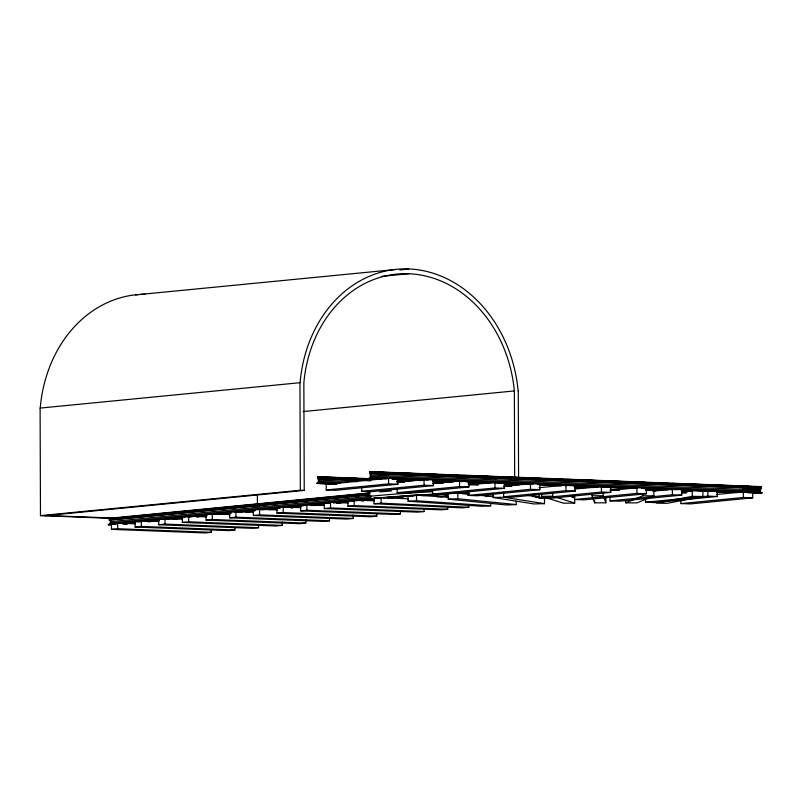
<?xml version="1.0" encoding="UTF-8"?>
<svg xmlns="http://www.w3.org/2000/svg" width="802" height="802" viewBox="0 0 802 802"><rect width="100%" height="100%" fill="white"/><g stroke="black" fill="none" stroke-linecap="round" stroke-linejoin="round"><path stroke-width="1.2" d="M370.845 495.776L370.835 497.621A1.444 1.193 84.4 0 0 370.875 497.982M329.562 483.977L317.021 483.476L317.973 482.734A1.444 0.802 -87.8 0 0 318.324 481.491L318.324 480.147A1.143 0.632 -87.8 0 0 317.692 478.854L317.632 476.939L319.306 476.729L379.276 479.035M386.985 478.704L369 478.403L369.943 477.661A1.444 0.802 -87.8 0 0 370.303 476.418L370.293 475.075A1.143 0.632 -87.8 0 0 369.672 473.771L369.602 471.867L371.276 471.656L761.108 486.613L761.198 488.568A1.143 0.632 -87.8 0 0 760.547 489.992L760.547 491.345A1.444 0.802 -87.8 0 0 760.918 492.508C764.607 493.23 756.065 493.982 759.775 492.618M371.276 471.656L371.326 473.611A1.143 0.632 -87.8 0 0 370.714 475.035L370.714 476.378A1.444 0.802 -87.8 0 0 371.085 477.551L371.998 478.132M111.578 524.909L108.34 524.558L116.029 523.556M367.777 499.756L372.85 499.355L361.291 500.659M371.476 471.997L761.319 486.954L755.594 487.004M369.271 494.854L109.172 520.017L109.473 518.282L369.331 492.899L369.271 494.854A1.143 0.952 84.4 0 1 370.203 496.258L370.213 497.601A1.444 1.193 84.4 0 1 369.672 498.784L350.905 500.799M319.306 476.729L319.356 478.684A1.143 0.632 -87.8 0 0 318.735 480.107L318.745 481.451A1.444 0.802 -87.8 0 0 319.116 482.624L336.339 483.676M748.086 492.568L761.9 492.939L746.832 492.217M317.061 483.496L320.088 482.974M320.018 483.205L336.269 483.827M625.841 500.578L625.851 502.824L642.763 495.786L653.881 495.847L653.861 490.243L646.442 490.192M653.881 495.847L636.968 502.894L625.851 502.824M447.305 495.887L446.995 497.631M336.289 483.837L337.512 483.716M681.459 492.759L692.246 490.714L702.893 490.904L702.913 496.518L666.963 503.335L656.307 503.145L692.256 496.328L702.913 496.518M135.508 294.915L395.366 269.532M399.998 269.913L408.709 269.061M381.381 276.409L408.719 273.743A127.257 105.663 84.4 0 1 514.373 390.935L514.673 477.22M303.096 411.566L514.373 390.935M326.213 484.358L388.579 478.263L388.599 483.877L326.234 489.962L326.213 484.358L329.722 484.488M393.04 479.095L397.932 478.624L397.952 484.228L335.587 490.323L326.234 489.962M300.339 490.253L299.958 382.704L40.1 408.088L40.471 515.636L300.339 490.253L304.239 490.403L303.858 382.855A127.257 105.663 84.4 0 1 408.719 273.743M44.371 515.776L304.239 490.403M397.15 482.253L424.047 479.626L424.068 485.23L361.702 491.325L361.692 486.834M432.619 483.616L459.526 480.979L459.546 486.593L397.18 492.689L397.17 489.32M466.433 481.581L468.879 481.34L468.899 486.954L406.534 493.05L397.18 492.689M433.411 479.977L433.431 485.591L371.055 491.686L361.702 491.325M109.162 518.633L370.444 493.11M109.172 520.017L369.03 494.633M469.32 484.859L495.004 482.343L495.024 487.957L432.649 494.052L432.639 490.684M257.372 506.122L259.918 505.882M499.466 483.185L504.358 482.704L504.378 488.318L442.012 494.403L432.649 494.052M109.403 520.237A1.143 0.952 84.4 0 1 110.345 521.641L370.203 496.258A276.79 17.383 -0.2 0 1 432.188 491.766M109.804 524.167A1.444 1.193 84.4 0 0 110.345 522.984L370.213 497.601M211.257 530.082L211.267 532.327L205.031 532.939L111.468 529.34L111.448 523.736L117.683 523.125L135.147 523.796M234.906 527.776L234.906 530.012L228.67 530.623L135.117 527.034L135.097 521.42L141.332 520.819L158.796 521.48M258.555 525.46L258.555 527.706L252.319 528.317L158.766 524.729L158.746 519.115L164.981 518.503L182.445 519.175M282.194 522.032L282.204 525.4L275.968 526.002L182.405 522.413L182.385 516.809L188.63 516.197L206.094 516.869M229.743 514.553L212.269 513.881L206.034 514.493L206.054 520.107L299.617 523.696L305.853 523.084L305.843 519.716M253.382 512.247L235.918 511.576L229.683 512.187L229.703 517.791L323.266 521.39L329.502 520.779L329.492 517.41M353.141 515.105L353.151 518.463L346.915 519.074L253.352 515.486L253.332 509.871L259.567 509.27L277.031 509.932M376.79 513.912L376.8 516.157L370.554 516.769L277.001 513.18L276.981 507.566L283.216 506.954L300.68 507.626M400.439 511.606L400.439 513.851L394.203 514.453L300.65 510.864L300.63 505.26L306.865 504.648L324.329 505.32M424.088 509.29L424.088 511.536L417.852 512.147L324.299 508.558L324.279 502.944L330.514 502.333L347.978 503.004M447.727 506.984L447.737 509.23L441.501 509.841L347.938 506.242L347.918 500.638L354.163 500.027L374.123 500.789M118.516 523.315L140.891 521.13M143.378 520.889L181.924 517.12M184.41 516.879L206.786 514.694M209.282 514.453L231.658 512.267M234.144 512.027L255.277 509.962M257.773 509.711L280.149 507.526M282.635 507.285L305.021 505.1M307.507 504.859L329.883 502.674M332.369 502.433L369.672 498.784A277.432 17.423 -0.2 0 1 380.208 497.791M108.45 524.488L115.909 523.756M120.881 523.275L134.556 521.932M137.042 521.691L140.771 521.33M143.257 521.079L159.428 519.506M161.914 519.265L183.046 517.2M186.776 516.829L206.675 514.894M210.405 514.523L231.537 512.458M235.267 512.097L255.166 510.152M260.139 509.671L280.028 507.726M285.001 507.235L304.9 505.3M309.873 504.809L329.762 502.864M333.492 502.503L348.419 501.049M108.34 524.628L115.799 523.907M122.014 523.295L135.688 521.962M138.175 521.721L140.661 521.47M143.157 521.23L159.317 519.656M163.047 519.285L182.936 517.34M187.909 516.859L206.565 515.034M212.781 514.433L231.427 512.608M236.4 512.117L255.056 510.303M261.272 509.691L279.918 507.877M286.144 507.265L304.79 505.44M311.006 504.839L324.68 503.496M327.166 503.255L329.652 503.014M333.391 502.653L348.309 501.19M352.038 500.829L368.198 499.245A279.176 17.534 -0.2 0 1 373.973 498.694M108.45 524.789L112.18 524.418M122.125 523.445L134.556 522.232M145.753 521.14L159.428 519.806M164.4 519.325L183.046 517.501M189.272 516.889L206.675 515.195M214.134 514.463L231.537 512.759M239.006 512.037L253.923 510.573M262.625 509.731L277.542 508.267M287.497 507.295L301.171 505.962M312.359 504.869L324.79 503.656M333.502 502.804L348.419 501.35M353.391 500.859L372.75 499.576M503.576 486.333L530.473 483.706L530.493 489.32L468.127 495.405L468.117 490.924M129.052 523.074L135.267 522.473M153.914 520.648L158.886 520.157M178.786 518.222L182.515 517.851M198.675 516.277L201.162 516.037M203.648 515.786L206.134 515.546M222.304 513.972L224.791 513.721M245.923 511.656L249.653 511.295M269.552 509.35L274.525 508.869M294.414 506.924L299.387 506.443M318.043 504.618L324.259 504.007M342.905 502.192L347.878 501.701M129.162 523.235L135.378 522.623M151.538 521.049L158.996 520.318M175.167 518.734L182.625 518.012M198.786 516.428L206.244 515.706M222.415 514.122L229.873 513.39M246.034 511.816L253.492 511.085M269.662 509.511L275.878 508.899M294.524 507.075L300.74 506.473M318.153 504.769L324.369 504.167M340.529 502.583L347.988 501.862M364.158 500.278L372.86 499.425M122.566 523.977L135.267 522.774M147.428 521.541L158.896 520.458M172.3 519.115L182.515 518.152M197.162 516.688L207.116 515.716M222.034 514.262L229.763 513.541M245.653 511.947L254.364 511.105M269.282 509.641L277.011 508.929M290.414 507.576L301.612 506.483M311.828 505.521L324.259 504.308M336.419 503.085L348.86 501.872M174.255 519.285L172.701 519.115M363.116 500.839L363.757 500.779L360.79 500.659M537.39 484.308L539.836 484.067L539.856 489.681L477.481 495.766L468.127 495.405M437.351 496.859L447.295 495.887L440.779 496.849M111.468 529.34L117.704 528.739L211.267 532.327M135.117 527.034L141.352 526.423L234.906 530.012M158.766 524.729L165.001 524.117L258.555 527.706M182.405 522.413L188.65 521.811L282.204 525.4M206.054 520.107L212.289 519.495L305.853 523.084M229.703 517.791L235.938 517.19L329.502 520.779M253.352 515.486L259.587 514.874L353.151 518.463M277.001 513.18L283.236 512.568L376.8 516.157M300.65 510.864L306.885 510.262L400.439 513.851M324.299 508.558L330.534 507.947L424.088 511.536M347.938 506.242L354.173 505.641L447.737 509.23M539.044 487.696L565.951 485.07L565.971 490.684L503.606 496.769L512.959 497.13L575.325 491.035L575.305 485.431L572.859 485.671M574.523 489.06L601.43 486.433L601.45 492.037L539.074 498.132L539.064 494.764M605.891 487.265L610.783 486.794L610.803 492.398L548.438 498.493L539.074 498.132M611.224 490.303L636.898 487.796L636.918 493.4L574.553 499.496L574.533 495.004M642.592 488.508L646.252 488.147L646.272 493.761L583.906 499.857L574.553 499.496M652.808 491.065L672.377 489.15L672.397 494.764L610.031 500.859L610.011 496.368M701.74 491.115L707.845 490.513L707.865 496.127L645.5 502.222L645.49 498.854M713.539 491.235L717.209 490.874L717.229 496.488L654.863 502.573L645.5 502.222M681.73 489.511L681.75 495.125L619.385 501.22L610.031 500.859M716.417 494.503L743.324 491.877L743.344 497.491L680.978 503.576L680.968 500.217M747.785 492.709L752.677 492.238L752.697 497.852L690.332 503.937L680.978 503.576M379.867 491.907L391.426 490.944M468.849 505.029L468.859 507.275L461.822 507.846L374.083 503.736L374.063 498.132L381.09 497.551L408.278 498.824M374.083 503.736L381.11 503.165L468.859 507.275M490.694 503.556L490.704 505.801L482.253 506.293L408.088 501.25L408.068 495.636L416.519 495.145L448.659 497.33M408.088 501.25L416.539 500.749L490.704 505.801M420.799 480.408L419.576 480.528L420.469 480.609M449.391 493.491L457.802 493.14L468.98 494.253M448.198 493.541L448.218 499.145L457.822 498.754L516.197 504.578L516.187 501.21M516.197 504.578L506.583 504.979L448.218 499.145M493.2 494.142L493.21 497.511L503.686 497.22L544.508 503.656L544.488 498.042L542.012 497.651M544.508 503.656L534.032 503.947L493.21 497.511M291.086 507.796L292.82 507.706L290.936 507.566M147.969 521.45L150.936 521.561L148.089 521.641M387.727 498.433L389.622 498.283L387.897 498.202M541.621 494.132L541.631 496.378L552.658 496.197L574.713 503.044L574.703 499.676M572.247 497.471L574.693 497.44L570.052 495.997M574.713 503.044L563.686 503.225L541.631 496.378M592.026 495.796L603.264 495.746L605.891 502.794L594.643 502.854L592.026 495.796L592.016 493.561M196.35 516.799L198.184 516.869M369.712 471.807L374.704 471.997M378.454 472.137L394.694 472.769M400.94 473.01L415.937 473.581M420.94 473.771L437.18 474.393M442.173 474.583L457.17 475.165M463.416 475.406L478.413 475.977M483.405 476.167L499.656 476.789M504.648 476.989L520.889 477.611M525.891 477.802L540.889 478.373M547.134 478.614L562.122 479.195M567.124 479.385L583.365 480.007M588.367 480.197L604.608 480.819M609.6 481.01L624.598 481.591M629.6 481.781L645.841 482.403M650.833 482.593L667.084 483.215M672.076 483.416L687.073 483.987M692.066 484.177L708.316 484.799M713.309 484.989L729.549 485.621M734.552 485.812L750.792 486.433M754.542 486.573L759.544 486.764M379.506 472.578L384.499 472.769M400.739 473.391L405.742 473.581M421.982 474.203L426.985 474.393M441.972 474.974L446.975 475.165M463.215 475.786L468.218 475.977M484.458 476.599L489.451 476.789M504.448 477.37L510.694 477.611M525.691 478.182L530.683 478.373M546.934 479.005L551.926 479.195M566.924 479.766L573.169 480.007M588.167 480.578L594.412 480.819M609.4 481.4L614.402 481.591M629.39 482.162L635.645 482.403M650.633 482.984L656.878 483.215M671.875 483.796L676.878 483.987M693.118 484.608L698.111 484.799M713.108 485.38L719.354 485.621M734.351 486.192L740.597 486.433M371.486 473.38L761.319 488.348L371.326 473.611M494.613 478.573L497.11 478.664M370.714 475.035L760.547 489.992A276.79 17.383 -0.2 0 0 742.532 489.34M370.714 476.378L760.547 491.345M371.085 477.551L760.918 492.508A277.432 17.423 -0.2 0 0 741.639 491.816M372.038 477.842L388.238 478.453M391.988 478.593L428.218 479.987M433.22 480.177L533.17 484.017M538.172 484.207L636.878 487.997M641.881 488.187L679.364 489.631M681.86 489.721L741.83 492.027M372.068 477.972L388.308 478.593M392.058 478.744L424.549 479.987M433.291 480.328L529.5 484.017M538.242 484.348L570.733 485.601M574.483 485.741L634.452 488.047M641.951 488.328L675.685 489.631M680.687 489.822L741.91 492.167M746.903 492.358L761.9 492.939A279.176 17.534 -0.2 0 0 747.454 492.398M391.988 478.894L420.719 479.997M433.22 480.478L461.952 481.581M468.208 481.822L491.947 482.734M496.939 482.924L528.177 484.127M539.425 484.558L566.914 485.611M574.412 485.902L598.152 486.814M601.891 486.954L608.147 487.195M610.643 487.285L634.382 488.197M643.124 488.538L671.865 489.641M681.86 490.022L713.098 491.225M716.848 491.365L741.84 492.328M376.529 478.403L381.531 478.604M397.772 479.225L410.263 479.706M439.005 480.809L451.496 481.28M468.99 481.952L473.992 482.142M480.238 482.383L488.979 482.724M503.977 483.295L515.225 483.726M543.957 484.829L556.458 485.31M575.194 486.032L577.691 486.132M585.189 486.413L595.184 486.794M610.182 487.375L618.923 487.706M626.422 487.997L630.172 488.137M647.665 488.809L661.409 489.34M731.384 492.027L736.376 492.217M752.617 492.839L758.862 493.08A273.783 17.193 -0.2 0 0 753.018 492.849M368.96 478.273L381.712 478.884M397.702 479.375L420.448 480.368M432.759 480.869L454.002 481.681M468.919 482.112L489.16 483.005M503.907 483.456L525.4 484.398M538.884 484.799L561.45 485.801M574.132 486.263L595.365 487.085M610.111 487.536L630.352 488.428M646.342 488.919L667.835 489.862M681.399 490.413L692.828 490.824M716.386 491.746L736.557 492.498M752.547 492.999L759.053 493.36M396.769 479.706L413.01 480.328M433.01 481.09L451.747 481.812M469.24 482.483L486.734 483.155M504.227 483.827L519.215 484.398M317.732 476.879L336.479 477.601M341.472 477.791L357.722 478.413M362.715 478.604L368.96 478.844M403.947 480.187L410.193 480.428M445.18 481.771L451.426 482.012M468.919 482.684L473.922 482.874M508.899 484.218L515.155 484.458M319.507 477.07L379.486 479.375M396.98 480.047L413.22 480.669M433.21 481.441L451.947 482.152M468.198 482.784L486.934 483.496M504.428 484.167L519.425 484.749M317.532 477.27L326.284 477.601M341.271 478.182L346.274 478.373M362.514 478.994L367.517 479.185M403.747 480.578L409.992 480.819M444.98 482.162L451.225 482.393M468.719 483.065L472.468 483.215M508.699 484.608L513.701 484.799M319.517 478.463L370.745 480.428M396.98 481.431L403.226 481.671M433.21 482.824L443.215 483.205M468.198 484.167L478.192 484.548M504.438 485.561L510.684 485.801M681.86 492.368L685.61 492.508M319.397 478.684L370.624 480.649M404.358 481.942L396.86 481.661L404.318 481.952M685.489 492.739L681.74 492.588L686.702 492.789M319.356 478.684L370.584 480.659M318.735 480.107L357.471 481.601M388.599 483.877L397.952 484.228M424.068 485.23L433.431 485.591M459.546 486.593L468.899 486.954M495.024 487.957L504.378 488.318M530.493 489.32L539.856 489.681M565.971 490.684L575.325 491.035M601.45 492.037L610.803 492.398M636.918 493.4L646.272 493.761M672.397 494.764L681.75 495.125M707.865 496.127L717.229 496.488M743.344 497.491L752.697 497.852M318.745 481.451L347.487 482.553M319.116 482.624L336.609 483.295M317.061 483.195L336.088 483.847M316.99 483.355L329.482 483.837M347.918 500.638L352.91 500.829M324.279 502.944L330.514 503.185M300.63 505.26L305.612 505.45M276.981 507.566L280.72 507.706M253.332 509.871L255.828 509.972M182.385 516.809L184.881 516.899M158.746 519.115L163.728 519.305M46.977 515.526L115.478 518.152M40.471 515.636L109.142 518.262M156.48 520.087L158.966 520.177M135.097 521.42L141.332 521.661M111.448 523.736L116.44 523.927M374.063 498.132L380.238 498.413M408.068 495.636L413.01 495.977M478.914 495.245L493.821 496.739M527.175 495.315L539.546 497.26M368.248 499.385L368.308 499.105A279.046 17.524 -0.2 0 1 378.905 498.102M692.246 490.714L692.256 496.328M642.753 493.541L642.763 495.786M605.871 497.18L605.891 502.794M603.254 492.378L603.264 495.746M594.643 500.608L594.643 502.854M552.648 492.829L552.658 496.197M518.272 391.085L518.573 477.37M503.586 492.288L503.686 497.22M457.802 493.14L457.822 498.754M416.519 495.145L416.539 500.749M381.09 497.551L381.11 503.165M354.163 500.027L354.173 505.641M330.514 502.333L330.534 507.947M306.865 504.648L306.885 510.262M283.216 506.954L283.236 512.568M259.567 509.27L259.587 514.874M257.382 494.844L257.412 503.596M235.918 511.576L235.938 517.19M212.269 513.881L212.289 519.495M188.63 516.197L188.65 521.811M164.981 518.503L165.001 524.117M141.332 520.819L141.352 526.423M117.683 523.125L117.704 528.739M110.345 521.641L110.345 522.984M300.088 382.724A132.18 109.754 84.4 0 1 408.699 268.911A132.18 109.754 84.4 0 1 518.152 391.095M40.22 408.108A132.18 109.754 84.4 0 1 137.904 294.565M140.33 294.394A132.18 109.754 84.4 0 1 145.192 294.244M111.528 524.237A1.444 1.193 84.4 0 1 110.977 523.004L110.967 521.661A1.143 0.952 84.4 0 1 111.167 520.729M759.995 489.1A1.143 0.632 -87.8 0 1 760.126 490.032L760.136 491.385A1.444 0.802 -87.8 0 1 759.925 492.378M394.544 497.35A273.783 17.193 -0.2 0 1 401.832 496.809M423.486 495.415A273.783 17.193 -0.2 0 1 426.965 495.215M431.687 494.954A273.783 17.193 -0.2 0 1 441.361 494.453M466.734 493.33A273.783 17.193 -0.2 0 1 469.18 493.23M727.424 492.007A273.783 17.193 -0.2 0 1 736.126 492.268M389.983 497.872A273.652 17.183 -0.2 0 1 393.471 497.601M394.654 497.501A273.652 17.183 -0.2 0 1 403.175 496.879M423.576 495.566A273.652 17.183 -0.2 0 1 429.401 495.235M431.767 495.105A273.652 17.183 -0.2 0 1 445.16 494.433M466.794 493.481A273.652 17.183 -0.2 0 1 469.24 493.39M683.805 491.215A273.652 17.183 -0.2 0 1 688.788 491.295M721.499 492.007A273.652 17.183 -0.2 0 1 736.056 492.428M752.948 493.009A273.652 17.183 -0.2 0 1 758.802 493.24M370.534 499.486A276.419 17.353 -0.2 0 1 373.912 499.155M387.817 497.922A276.419 17.353 -0.2 0 1 408.509 496.408M421.742 495.596A276.419 17.353 -0.2 0 1 447.346 494.263M462.944 493.591A276.419 17.353 -0.2 0 1 469.12 493.34M653.018 490.814A276.419 17.353 -0.2 0 1 655.445 490.834M681.77 491.145A276.419 17.353 -0.2 0 1 690.001 491.275M716.727 491.837A276.419 17.353 -0.2 0 1 737.409 492.418M753.258 492.959A276.419 17.353 -0.2 0 1 760.346 493.24M574.422 487.646A276.79 17.383 -0.2 0 1 594.122 487.496M610.162 487.436A276.79 17.383 -0.2 0 1 620.026 487.436M376.359 498.473A279.176 17.534 -0.2 0 1 381.04 498.052M383.326 497.862A279.176 17.534 -0.2 0 1 415.165 495.596M417.581 495.456A279.176 17.534 -0.2 0 1 439.887 494.253M457.842 493.441A279.176 17.534 -0.2 0 1 468.488 493.019M610.232 490.353A279.176 17.534 -0.2 0 1 618.933 490.353M653.52 490.493A279.176 17.534 -0.2 0 1 659.625 490.543M732.256 491.917A279.176 17.534 -0.2 0 1 739.304 492.127M383.426 497.721A279.046 17.524 -0.2 0 1 415.246 495.456M417.662 495.305A279.046 17.524 -0.2 0 1 439.967 494.112M457.902 493.3A279.046 17.524 -0.2 0 1 468.548 492.879M610.222 490.212A279.046 17.524 -0.2 0 1 618.933 490.212M646.131 490.293A279.046 17.524 -0.2 0 1 659.605 490.403M732.196 491.776A279.046 17.524 -0.2 0 1 740.396 492.027M747.384 492.258A279.046 17.524 -0.2 0 1 761.8 492.789M382.434 497.601A277.432 17.423 -0.2 0 1 434.233 494.152M457.531 493.06A277.432 17.423 -0.2 0 1 468.178 492.639M610.182 489.952A277.432 17.423 -0.2 0 1 618.833 489.942M645.881 490.022A277.432 17.423 -0.2 0 1 661.69 490.152M485.912 496.448A184.65 11.599 -0.2 0 1 493.2 496.057M531.967 494.533A184.65 11.599 -0.2 0 1 535.395 494.433M572.257 496.899A184.28 11.569 -0.2 0 1 574.683 496.869M535.726 497.19A186.906 11.739 -0.2 0 1 539.235 497.1M571.796 496.438A186.906 11.739 -0.2 0 1 574.272 496.398M536.317 496.919A185.292 11.639 -0.2 0 1 539.796 496.819M572.077 496.167A185.292 11.639 -0.2 0 1 574.523 496.137M535.676 497.33A187.036 11.739 -0.2 0 1 539.195 497.24M571.776 496.578A187.036 11.739 -0.2 0 1 574.252 496.548M336.599 482.824L340.038 482.874L336.599 482.824M533.3 496.418C531.074 496.849 541.3 496.378 533.3 496.418M124.32 523.756C121.964 524.217 132.32 523.706 124.32 523.756M313.502 505.28C311.116 505.721 321.552 505.29 313.502 505.28M337.151 502.974C334.785 503.435 345.141 502.924 337.151 502.974M438.092 483.235L433.1 483.045L438.052 483.245M478.082 484.779L469.33 484.438L478.042 484.779M511.816 486.072L504.318 485.781L511.776 486.072"/></g></svg>
